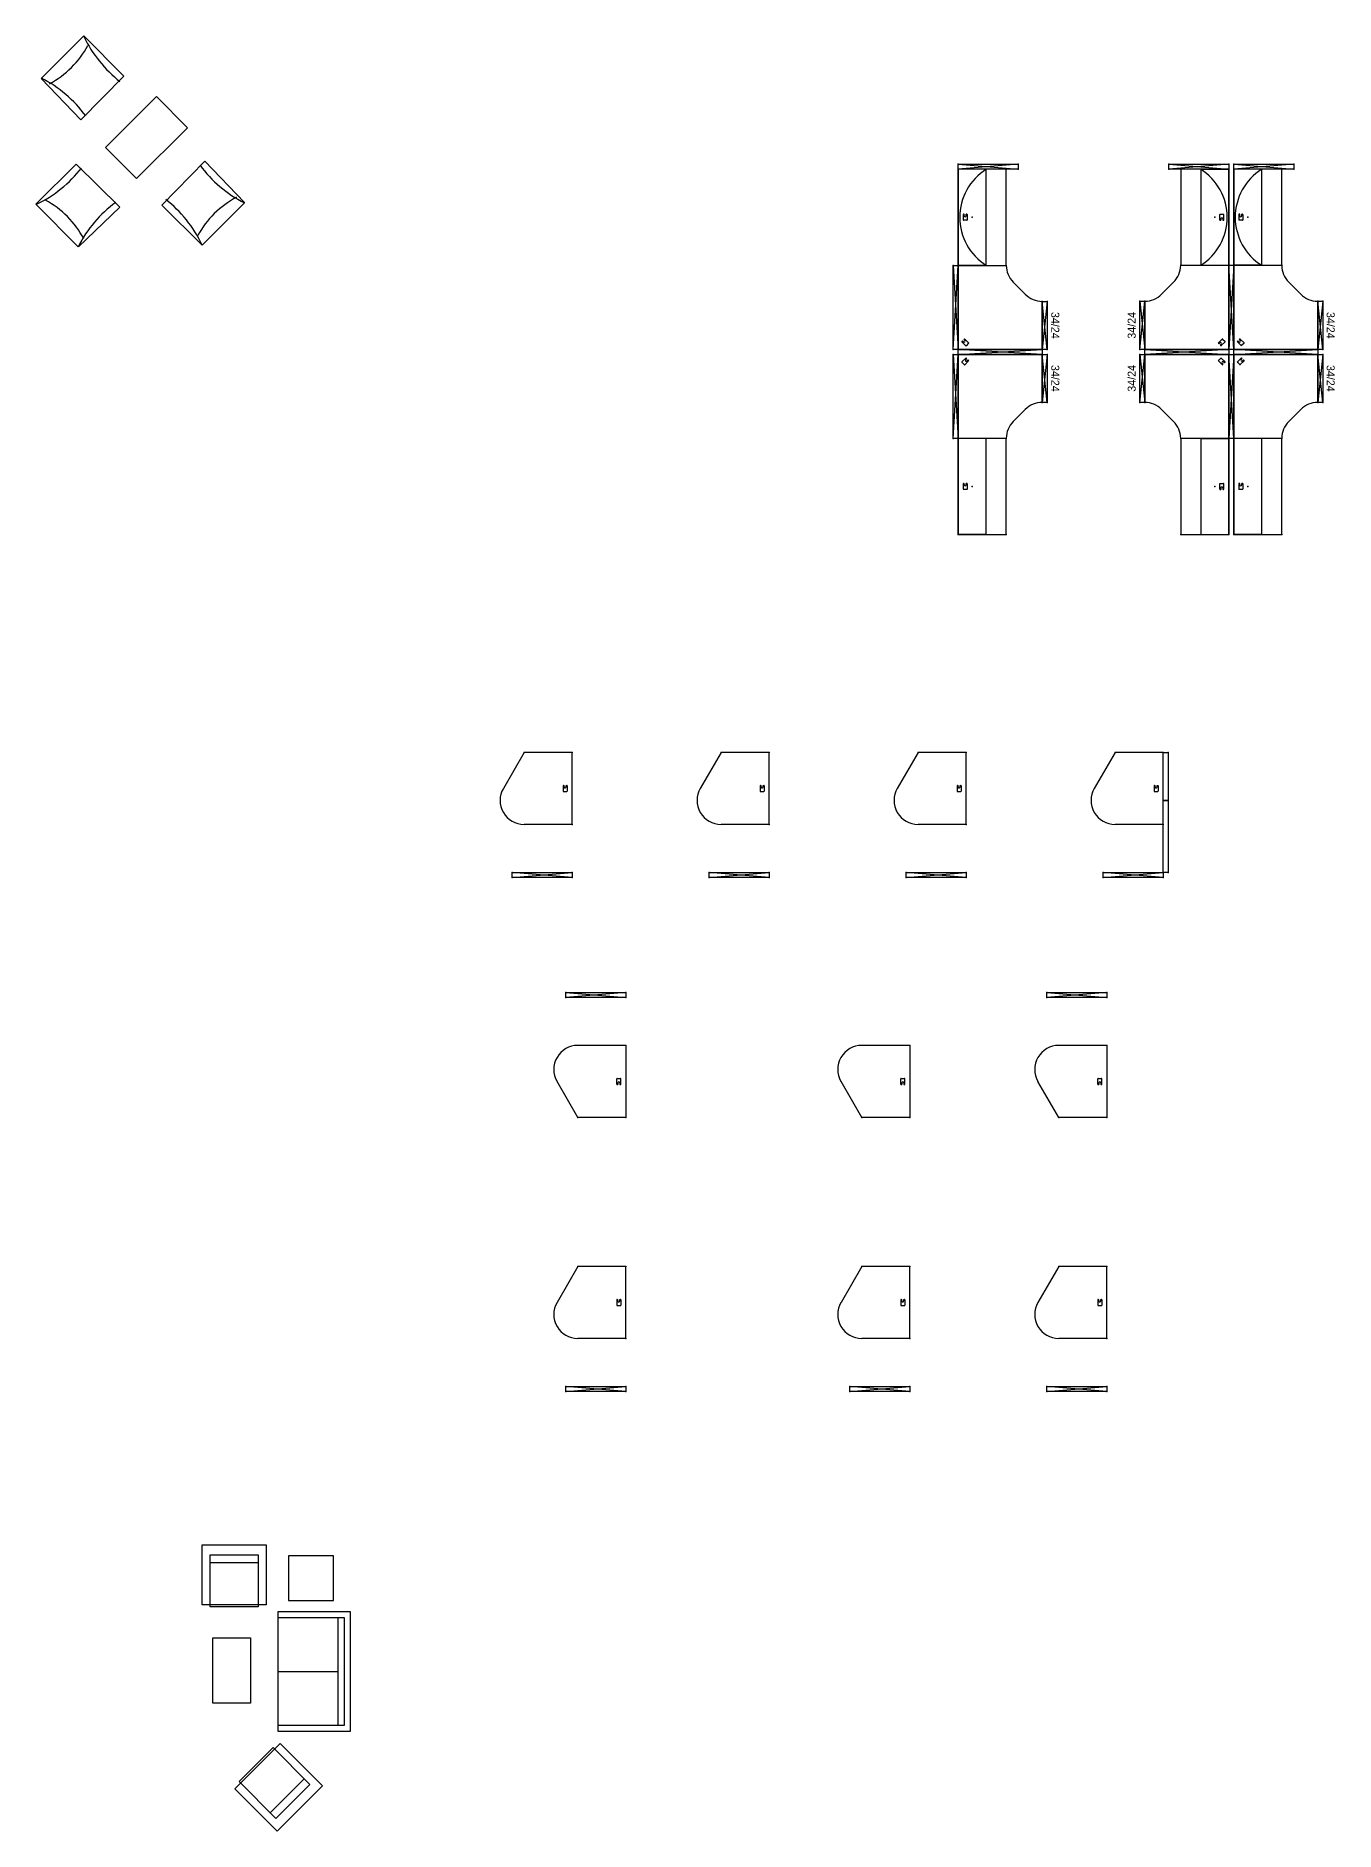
# Model space of a CAD drawing. Header units: inches. Extents: x -134 to 2876, y -310 to 946.
# Drawn here: x -134 to 516, y 48 to 946 of the extents above; entities that cross this region are included whole.
import ezdxf
from ezdxf.enums import TextEntityAlignment as Align

# ---------------------------------------------------------------- set-up
doc = ezdxf.new("R2010")
doc.units = ezdxf.units.IN
doc.header["$LTSCALE"] = 96
doc.header["$MEASUREMENT"] = 0
for name, color, linetype in [('A-Furn', 43, 'Continuous'), ('A-Furn-Syst', 43, 'Continuous'), ('AFUFU-2D-SV', 6, 'Continuous'), ('AFUFU-2D-WS', 1, 'Continuous'), ('AFUPA-2D-34', 3, 'Continuous'), ('AFUPA-2D-34-TX', 3, 'Continuous'), ('AFUPA-2D-64', 3, 'Continuous')]:
    doc.layers.add(name, color=color, linetype=linetype)

# ---------------------------------------------------------------- blocks, each defined once
blk = doc.blocks.new('P_R3B0TFF6430')
at = {"layer": 'AFUPA-2D-64'}
for p, q in [((0, 2.5), (30, 2.5)), ((0, 2.5), (30, 0)), ((30, 2.5), (0, 0)), ((0, 0), (0, 2.5)), ((30, 2.5), (30, 0)), ((30, 0), (0, 0))]:
    blk.add_line(p, q, dxfattribs=at)
for p in [(0, 2.5), (30, 2.5), (0, 0), (30, 0)]:
    blk.add_point(p, dxfattribs=at)
blk = doc.blocks.new('P_RWEA3626F')
at = {"layer": 'AFUFU-2D-WS'}
for p, q in [((36, 0), (0, 0)), ((0, 0), (0, -24)), ((36, 0), (36, -24)), ((16.5, -3), (16.5, -2.65)), ((17.25, -3), (16.5, -3)), ((17.25, -4), (16.5, -4)), ((16.5, -4.35), (16.5, -4)), ((16.65, -2.5), (19.35, -2.5)), ((16.65, -4.5), (19.35, -4.5)), ((19.5, -4.35), (19.5, -2.65)), ((0, -24), (18, -34.39))]:
    blk.add_line(p, q, dxfattribs=at)
for centre, radius, start, end in [((16.65, -2.65), 0.15, 90, 180), ((16.65, -4.35), 0.15, 180, 270), ((17.25, -3.5), 0.5, 270, 90), ((19.35, -2.65), 0.15, 0, 90), ((19.35, -4.35), 0.15, 270, 0), ((24, -24), 12, 240, 0)]:
    blk.add_arc(centre, radius, start, end, dxfattribs=at)
for p in [(0, 0), (36, 0), (0, -24)]:
    blk.add_point(p, dxfattribs=at)
blk = doc.blocks.new('P_RWEA3662F')
at = {"layer": 'AFUFU-2D-WS'}
for p, q in [((-36, 0), (0, 0)), ((-36, 0), (-36, -24)), ((0, 0), (0, -24)), ((-19.5, -4.35), (-19.5, -2.65)), ((-16.65, -2.5), (-19.35, -2.5)), ((-16.65, -4.5), (-19.35, -4.5)), ((-17.25, -3), (-16.5, -3)), ((-17.25, -4), (-16.5, -4)), ((-16.5, -3), (-16.5, -2.65)), ((-16.5, -4.35), (-16.5, -4)), ((0, -24), (-18, -34.39))]:
    blk.add_line(p, q, dxfattribs=at)
for centre, radius, start, end in [((-19.35, -2.65), 0.15, 90, 180), ((-19.35, -4.35), 0.15, 180, 270), ((-17.25, -3.5), 0.5, 90, 270), ((-16.65, -2.65), 0.15, 0, 90), ((-16.65, -4.35), 0.15, 270, 0), ((-24, -24), 12, 180, 300)]:
    blk.add_arc(centre, radius, start, end, dxfattribs=at)
for p in [(-36, 0), (0, 0), (0, -24)]:
    blk.add_point(p, dxfattribs=at)
blk = doc.blocks.new('P_R3B0TFF6442')
at = {"layer": 'AFUPA-2D-64'}
for p, q in [((42, 2.5), (0, 0)), ((0, 2.5), (42, 0)), ((0, 2.5), (42, 2.5)), ((0, 0), (0, 2.5)), ((42, 2.5), (42, 0)), ((42, 0), (0, 0))]:
    blk.add_line(p, q, dxfattribs=at)
for p in [(0, 2.5), (42, 2.5), (0, 0), (42, 0)]:
    blk.add_point(p, dxfattribs=at)
blk = doc.blocks.new('P_RCA424222F')
at = {"layer": 'AFUFU-2D-WS'}
for p, q in [((0, 0), (42, 0)), ((0, -42), (0, 0)), ((42, 0), (42, -24)), ((3.75, -1.84), (1.84, -3.75)), ((3.04, -5.16), (1.84, -3.96)), ((5.16, -3.25), (3.25, -5.16)), ((3.68, -2.62), (4.21, -2.09)), ((4.21, -2.09), (3.96, -1.84)), ((4.38, -3.32), (4.91, -2.79)), ((5.16, -3.04), (4.91, -2.79)), ((33.51, -27.51), (27.51, -33.51)), ((24, -42), (0, -42))]:
    blk.add_line(p, q, dxfattribs=at)
for centre, radius, start, end in [((1.94, -3.85), 0.15, 135, 225), ((3.15, -5.06), 0.15, 225, 315), ((4.03, -2.97), 0.5, 135, 315), ((3.85, -1.94), 0.15, 45, 135), ((5.06, -3.15), 0.15, 315, 45), ((42, -36), 12, 90, 135), ((36, -42), 12, 135, 180)]:
    blk.add_arc(centre, radius, start, end, dxfattribs=at)
for p in [(0, 0), (42, 0), (42, -24), (0, -42), (24, -42)]:
    blk.add_point(p, dxfattribs=at)
blk = doc.blocks.new('P_RSA482F')
at = {"layer": 'AFUFU-2D-WS'}
for p, q in [((48, 0), (0, 0)), ((0, 0), (0, -24)), ((48, -24), (48, 0)), ((22.5, -4.35), (22.5, -2.65)), ((25.35, -2.5), (22.65, -2.5)), ((25.35, -4.5), (22.65, -4.5)), ((24.75, -3), (25.5, -3)), ((24.75, -4), (25.5, -4)), ((25.5, -3), (25.5, -2.65)), ((25.5, -4.35), (25.5, -4)), ((0, -24), (48, -24))]:
    blk.add_line(p, q, dxfattribs=at)
for centre, radius, start, end in [((22.65, -2.65), 0.15, 90, 180), ((22.65, -4.35), 0.15, 180, 270), ((24.75, -3.5), 0.5, 90, 270), ((25.35, -2.65), 0.15, 0, 90), ((25.35, -4.35), 0.15, 270, 0)]:
    blk.add_arc(centre, radius, start, end, dxfattribs=at)
for p in [(0, 0), (48, 0), (0, -24), (48, -24)]:
    blk.add_point(p, dxfattribs=at)
blk = doc.blocks.new('P_RO3-N48')
at = {"layer": 'AFUFU-2D-SV'}
for p, q in [((0, 0), (48, 0)), ((0, -14), (0, 0)), ((48, -14), (48, 0)), ((0, -14), (48, -14))]:
    blk.add_line(p, q, dxfattribs=at)
blk.add_arc((24, -29.11), 28.36, 32.19529, 147.80471, dxfattribs=at)
for p in [(0, 0), (48, 0), (24, -7), (0, -14), (48, -14)]:
    blk.add_point(p, dxfattribs=at)
blk = doc.blocks.new('P_R3B0TFF3424')
at = {"layer": 'AFUPA-2D-34'}
for p, q in [((0, 2.5), (24, 2.5)), ((0, 2.5), (24, 0)), ((24, 2.5), (0, 0)), ((0, 0), (0, 2.5)), ((24, 2.5), (24, 0)), ((24, 0), (0, 0))]:
    blk.add_line(p, q, dxfattribs=at)
for p in [(0, 2.5), (24, 2.5), (0, 0), (24, 0)]:
    blk.add_point(p, dxfattribs=at)
at = {"layer": 'AFUPA-2D-34-TX', "flags": 1}
for tag in ['CAPPN', 'CAPMG', 'CAPMC', 'CAPQT', 'CAPDH', 'CAPGC']:
    blk.add_attdef(tag, (0, 0), '', height=0.001, dxfattribs=at)
at = {"layer": 'AFUPA-2D-34-TX'}
blk.add_attdef('CAPTG', text='', height=4, dxfattribs=at).set_placement((12, 4.5), align=Align.CENTER)

msp = doc.modelspace()

# ---------------------------------------------------------------- linework, layer by layer
at = {"layer": 'A-Furn-Syst'}
for p, q in [((-110.06, 945.55), (-131.23, 924.38)), ((-90.01, 925.5), (-110.06, 945.55)), ((-111.48, 903.59), (-90.01, 925.5)), ((-131.29, 924.31), (-111.48, 903.59)), ((-73.71, 915.2), (-99.16, 889.74)), ((-58.15, 899.64), (-73.71, 915.2)), ((-83.61, 874.18), (-58.15, 899.64)), ((-99.16, 889.74), (-83.61, 874.18)), ((-113.92, 881.4), (-133.97, 861.35)), ((-92.01, 859.93), (-113.92, 881.4)), ((-49.48, 882.91), (-70.95, 861)), ((-29.67, 862.19), (-49.48, 882.91)), ((-50.9, 840.95), (-29.73, 862.12)), ((-133.97, 861.35), (-112.81, 840.18)), ((-112.73, 840.11), (-92.01, 859.93)), ((-70.95, 861), (-50.9, 840.95)), ((-12.89, 127.93), (17.11, 127.93))]:
    msp.add_line(p, q, dxfattribs=at)
for points in [[(-50.76, 191.13), (-18.76, 191.13), (-18.76, 161.13), (-50.76, 161.13)], [(-46.76, 186.13), (-22.76, 186.13), (-22.76, 160.13), (-46.76, 160.13)], [(-46.76, 186.13), (-22.76, 186.13), (-22.76, 182.13), (-46.76, 182.13)], [(-7.61, 163.31), (14.77, 163.31), (14.77, 185.68), (-7.61, 185.68)], [(-12.89, 157.93), (23.11, 157.93), (23.11, 97.93), (-12.89, 97.93)], [(-12.89, 154.93), (20.11, 154.93), (20.11, 100.93), (-12.89, 100.93)], [(17.11, 154.93), (20.11, 154.93), (20.11, 100.93), (17.11, 100.93)], [(-45.5, 144.64), (-26.73, 144.64), (-26.73, 112.13), (-45.5, 112.13)], [(9.36, 70.73), (-13.27, 48.1), (-34.48, 69.31), (-11.85, 91.94)], [(3, 71.43), (-13.98, 54.46), (-32.36, 72.85), (-15.39, 89.82)], [(3, 71.43), (-13.98, 54.46), (-16.8, 57.29), (0.17, 74.26)]]:
    msp.add_lwpolyline(points, close=True, dxfattribs=at)
for centre, radius, start, end in [((-51.77, 973.43), 64.71, 205.87865, 231.64943), ((-149.54, 963.43), 47.37, 298.08961, 331.3826), ((-158.96, 869.33), 61.64, 35.96199, 63.26181), ((-2, 917.17), 61.64, 215.96199, 243.26181), ((-161.85, 919.64), 64.71, 295.87865, 321.64943), ((-151.85, 821.86), 47.37, 28.08961, 61.3826), ((-57.76, 812.45), 61.64, 125.96199, 153.26181), ((-109.19, 813.07), 64.71, 25.87865, 51.64943), ((-11.42, 823.07), 47.37, 118.08961, 151.3826)]:
    msp.add_arc(centre, radius, start, end, dxfattribs=at)
at = {"layer": 'AFUFU-2D-SV'}
for p, q in [((327.24, 696.35), (327.24, 744.35)), ((341.24, 744.35), (327.24, 744.35)), ((341.24, 696.35), (341.24, 744.35)), ((448.45, 744.36), (448.45, 696.36)), ((448.45, 744.36), (462.45, 744.36)), ((462.45, 744.36), (462.45, 696.36)), ((464.95, 696.36), (464.95, 744.36)), ((478.95, 744.36), (464.95, 744.36)), ((478.95, 696.36), (478.95, 744.36)), ((341.24, 696.35), (327.24, 696.35)), ((448.45, 696.36), (462.45, 696.36)), ((478.95, 696.36), (464.95, 696.36))]:
    msp.add_line(p, q, dxfattribs=at)
for p in [(327.24, 744.35), (341.24, 744.35), (448.45, 744.36), (462.45, 744.36), (464.95, 744.36), (478.95, 744.36), (334.24, 720.35), (455.45, 720.36), (471.95, 720.36), (327.24, 696.35), (341.24, 696.35), (448.45, 696.36), (462.45, 696.36), (464.95, 696.36), (478.95, 696.36)]:
    msp.add_point(p, dxfattribs=at)
at = {"layer": 'AFUPA-2D-64'}
for p, q in [((429.65, 563.36), (429.65, 587.36)), ((429.65, 587.36), (432.15, 587.36)), ((432.15, 587.36), (432.15, 563.36)), ((432.15, 563.36), (429.65, 563.36)), ((429.65, 527.36), (429.65, 563.36)), ((429.65, 563.36), (432.15, 563.36)), ((432.15, 563.36), (432.15, 527.36)), ((432.15, 527.36), (429.65, 527.36))]:
    msp.add_line(p, q, dxfattribs=at)
for p in [(429.65, 587.36), (432.15, 587.36), (429.65, 563.36), (429.65, 563.36), (432.15, 563.36), (432.15, 563.36), (429.65, 527.36), (432.15, 527.36)]:
    msp.add_point(p, dxfattribs=at)

# ---------------------------------------------------------------- block references
at = {"layer": 'A-Furn'}
for name, p in [('P_R3B0TFF6430', (327.24, 878.85)), ('P_R3B0TFF6430', (432.45, 878.86)), ('P_R3B0TFF6430', (464.95, 878.86)), ('P_RCA424222F', (327.24, 786.35)), ('P_R3B0TFF6442', (420.45, 786.36)), ('P_RCA424222F', (464.95, 786.36)), ('P_R3B0TFF6430', (130.99, 464.86)), ('P_R3B0TFF6430', (371.49, 464.86))]:
    msp.add_blockref(name, p, dxfattribs=at)
for name, p, rotation in [('P_RSA482F', (327.24, 830.85), 89.99999999999999), ('P_RO3-N48', (327.24, 830.85), 89.99999999999999), ('P_RSA482F', (462.45, 878.86), 270), ('P_RO3-N48', (462.45, 878.86), 270), ('P_RSA482F', (464.95, 830.86), 89.99999999999999), ('P_RO3-N48', (464.95, 830.86), 89.99999999999999), ('P_R3B0TFF6442', (327.24, 788.85), 89.99999999999999), ('P_RCA424222F', (327.24, 788.85), 89.99999999999999), ('P_RCA424222F', (462.45, 788.86), 180), ('P_R3B0TFF6442', (462.45, 830.86), 270), ('P_RCA424222F', (464.95, 788.86), 89.99999999999999), ('P_R3B0TFF6442', (327.24, 744.35), 89.99999999999999), ('P_R3B0TFF6442', (369.24, 788.85), 180), ('P_RCA424222F', (462.45, 786.36), 270), ('P_R3B0TFF6442', (462.45, 786.36), 270), ('P_R3B0TFF6442', (506.95, 788.86), 180), ('P_RSA482F', (327.24, 696.35), 89.99999999999999), ('P_RSA482F', (462.45, 744.36), 270), ('P_RSA482F', (464.95, 696.36), 89.99999999999999), ('P_RWEA3626F', (134.15, 587.36), 270), ('P_RWEA3626F', (232.65, 587.36), 270), ('P_RWEA3626F', (331.15, 587.36), 270), ('P_RWEA3626F', (429.65, 587.36), 270), ('P_R3B0TFF6430', (134.15, 527.36), 180), ('P_R3B0TFF6430', (232.65, 527.36), 180), ('P_R3B0TFF6430', (331.15, 527.36), 180), ('P_R3B0TFF6430', (429.65, 527.36), 180), ('P_RWEA3662F', (160.99, 404.86), 270), ('P_RWEA3662F', (302.99, 404.86), 270), ('P_RWEA3662F', (401.49, 404.86), 270), ('P_RWEA3626F', (160.99, 330.36), 270), ('P_RWEA3626F', (302.99, 330.36), 270), ('P_RWEA3626F', (401.49, 330.36), 270), ('P_R3B0TFF6430', (160.99, 270.36), 180), ('P_R3B0TFF6430', (302.99, 270.36), 180), ('P_R3B0TFF6430', (401.49, 270.36), 180)]:
    msp.add_blockref(name, p, dxfattribs=dict(at, rotation=rotation))
for p, rotation in [((369.24, 812.85), 270), ((420.45, 788.86), 90), ((506.95, 812.86), 270), ((369.24, 786.35), 270), ((420.45, 762.36), 90), ((506.95, 786.36), 270)]:
    msp.add_blockref('P_R3B0TFF3424', p, dxfattribs=dict(at, rotation=rotation)).add_auto_attribs({'CAPTG': '34/24'})

doc.saveas('drawing.dxf')
